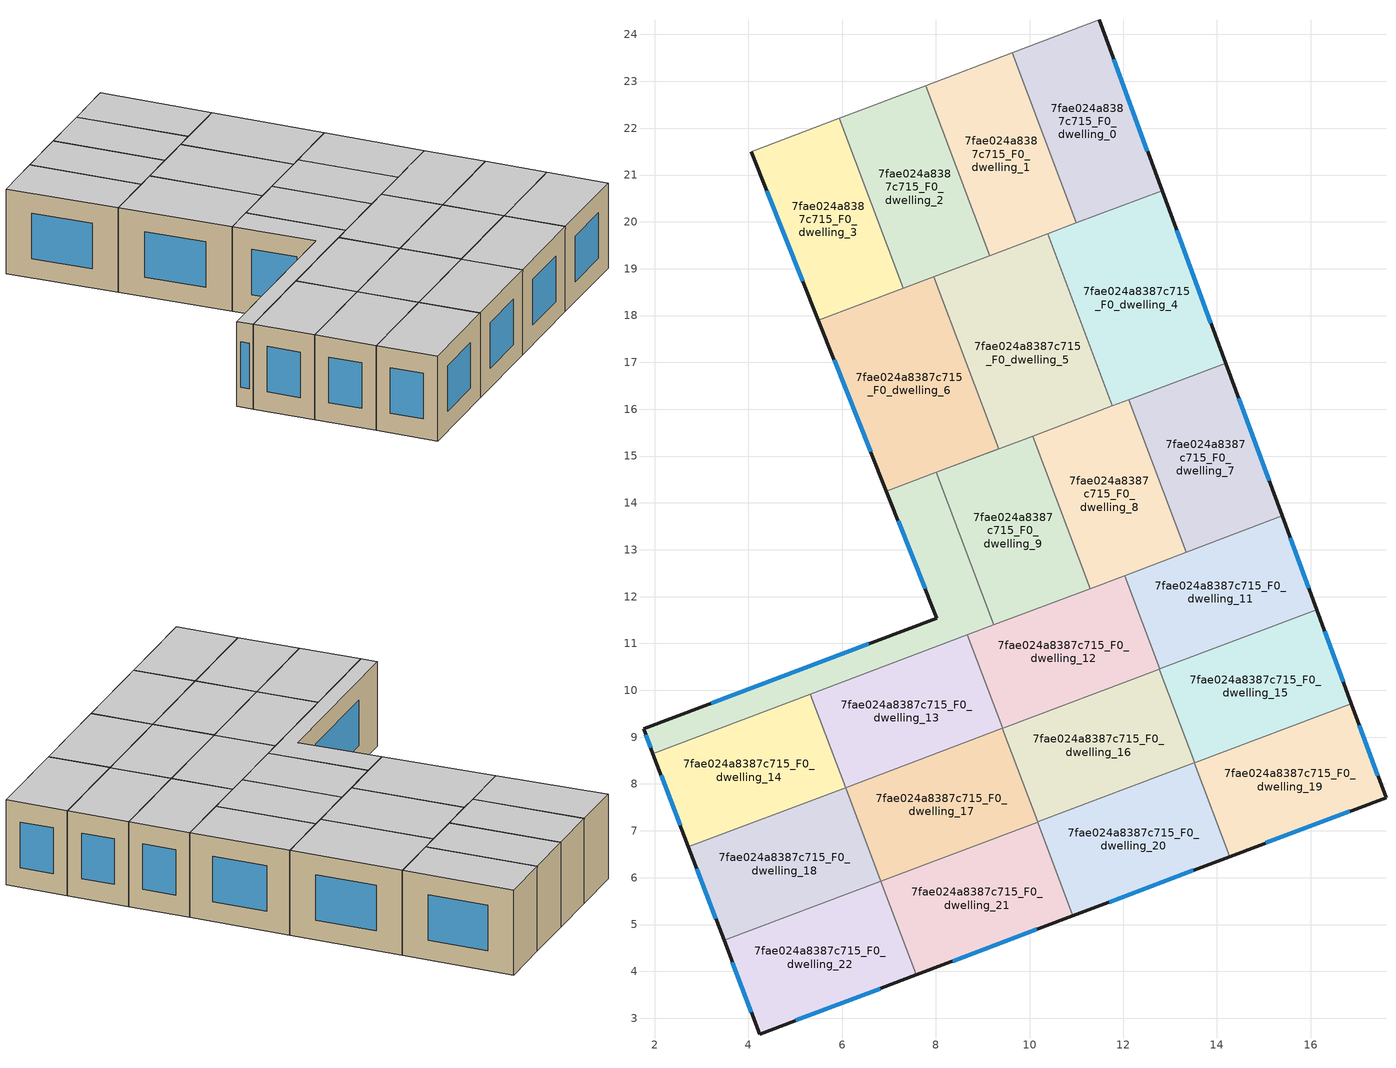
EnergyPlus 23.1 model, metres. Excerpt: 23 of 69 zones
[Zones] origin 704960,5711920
7fae024a8387c715_F0_dwelling_0
 floor ground (EU_floor_Construction): 11.48,24.31 12.83,20.67 11,19.98 9.63,23.61 z0
 wall outside (EU_wall_Construction): 12.83,20.67 11.48,24.31 z0:3
 wall to 7fae024a8387c715_F0_dwelling_1 (EU_wall_Construction): 9.63,23.61 11,19.98 z0:3
 wall adiabatic (EU_wall_Construction): 11.48,24.31 9.63,23.61 z0:3
 wall to 7fae024a8387c715_F0_dwelling_4 (EU_wall_Construction): 11,19.98 12.83,20.67 z0:3
 window (EU_Window_Construction): 12.52,21.51 11.8,23.47 z0.69:2.31
 ceiling to 7fae024a8387c715_F1_dwelling_0 (EU_floor_Construction): 12.83,20.67 11.48,24.31 9.63,23.61 11,19.98 z3
7fae024a8387c715_F0_dwelling_1
 floor ground (EU_floor_Construction): 9.63,23.61 11,19.98 9.15,19.28 7.78,22.91 z0
 wall to 7fae024a8387c715_F0_dwelling_2 (EU_wall_Construction): 7.78,22.91 9.15,19.28 z0:3
 wall adiabatic (EU_wall_Construction): 9.63,23.61 7.78,22.91 z0:3
 wall to 7fae024a8387c715_F0_dwelling_5 (EU_wall_Construction): 9.15,19.28 10.38,19.75 z0:3
 wall to 7fae024a8387c715_F0_dwelling_4 (EU_wall_Construction): 10.38,19.75 11,19.98 z0:3
 ceiling to 7fae024a8387c715_F1_dwelling_1 (EU_floor_Construction): 11,19.98 9.63,23.61 7.78,22.91 9.15,19.28 z3
7fae024a8387c715_F0_dwelling_10
 floor ground (EU_floor_Construction): 8.01,14.65 9.24,11.4 1.96,8.65 1.76,9.17 8.02,11.54 6.94,14.25 z0
 wall outside (EU_wall_Construction): 6.94,14.25 8.02,11.54 1.76,9.17 1.96,8.65 z0:3
 wall to 7fae024a8387c715_F0_dwelling_9 (EU_wall_Construction): 9.24,11.4 8.01,14.65 z0:3
 wall to 7fae024a8387c715_F0_dwelling_6 (EU_wall_Construction): 8.01,14.65 6.94,14.25 z0:3
 wall to 7fae024a8387c715_F0_dwelling_14 (EU_wall_Construction): 1.96,8.65 5.32,9.92 z0:3
 wall to 7fae024a8387c715_F0_dwelling_13 (EU_wall_Construction): 5.32,9.92 8.67,11.18 z0:3
 wall to 7fae024a8387c715_F0_dwelling_12 (EU_wall_Construction): 8.67,11.18 9.24,11.4 z0:3
 window (EU_Window_Construction): 7.19,13.62 7.77,12.17 / 1.81,9.05 1.91,8.77 / 6.57,10.99 3.21,9.72 z0.69:2.31
 ceiling to 7fae024a8387c715_F1_dwelling_10 (EU_floor_Construction): 9.24,11.4 8.01,14.65 6.94,14.25 8.02,11.54 1.76,9.17 1.96,8.65 z3
7fae024a8387c715_F0_dwelling_11
 floor ground (EU_floor_Construction): 15.39,13.72 16.13,11.72 12.78,10.46 12.03,12.45 z0
 wall outside (EU_wall_Construction): 16.13,11.72 15.39,13.72 z0:3
 wall to 7fae024a8387c715_F0_dwelling_12 (EU_wall_Construction): 12.03,12.45 12.78,10.46 z0:3
 wall to 7fae024a8387c715_F0_dwelling_15 (EU_wall_Construction): 12.78,10.46 16.13,11.72 z0:3
 wall to 7fae024a8387c715_F0_dwelling_7 (EU_wall_Construction): 15.39,13.72 13.35,12.95 z0:3
 wall to 7fae024a8387c715_F0_dwelling_8 (EU_wall_Construction): 13.35,12.95 12.03,12.45 z0:3
 window (EU_Window_Construction): 15.96,12.18 15.56,13.26 z0.69:2.31
 ceiling to 7fae024a8387c715_F1_dwelling_11 (EU_floor_Construction): 16.13,11.72 15.39,13.72 12.03,12.45 12.78,10.46 z3
7fae024a8387c715_F0_dwelling_12
 floor ground (EU_floor_Construction): 12.03,12.45 12.78,10.46 9.43,9.19 8.67,11.18 z0
 wall to 7fae024a8387c715_F0_dwelling_13 (EU_wall_Construction): 8.67,11.18 9.43,9.19 z0:3
 wall to 7fae024a8387c715_F0_dwelling_16 (EU_wall_Construction): 9.43,9.19 12.77,10.45 z0:3
 wall to 7fae024a8387c715_F0_dwelling_9 (EU_wall_Construction): 11.29,12.17 9.24,11.4 z0:3
 wall to 7fae024a8387c715_F0_dwelling_15 (EU_wall_Construction): 12.77,10.45 12.78,10.46 z0:3
 wall to 7fae024a8387c715_F0_dwelling_8 (EU_wall_Construction): 12.03,12.45 11.29,12.17 z0:3
 ceiling to 7fae024a8387c715_F1_dwelling_12 (EU_floor_Construction): 12.78,10.46 12.03,12.45 8.67,11.18 9.43,9.19 z3
7fae024a8387c715_F0_dwelling_13
 floor ground (EU_floor_Construction): 8.67,11.18 9.43,9.19 6.07,7.92 5.32,9.92 z0
 wall to 7fae024a8387c715_F0_dwelling_14 (EU_wall_Construction): 5.32,9.92 6.07,7.92 z0:3
 wall to 7fae024a8387c715_F0_dwelling_17 (EU_wall_Construction): 6.07,7.92 9.42,9.19 z0:3
 ceiling to 7fae024a8387c715_F1_dwelling_13 (EU_floor_Construction): 9.43,9.19 8.67,11.18 5.32,9.92 6.07,7.92 z3
7fae024a8387c715_F0_dwelling_14
 floor ground (EU_floor_Construction): 5.32,9.92 6.07,7.92 2.72,6.66 1.96,8.65 z0
 wall outside (EU_wall_Construction): 1.96,8.65 2.72,6.66 z0:3
 wall to 7fae024a8387c715_F0_dwelling_18 (EU_wall_Construction): 2.72,6.66 6.07,7.92 z0:3
 window (EU_Window_Construction): 2.14,8.19 2.54,7.12 z0.69:2.31
 ceiling to 7fae024a8387c715_F1_dwelling_14 (EU_floor_Construction): 6.07,7.92 5.32,9.92 1.96,8.65 2.72,6.66 z3
7fae024a8387c715_F0_dwelling_15
 floor ground (EU_floor_Construction): 16.13,11.72 16.87,9.72 13.53,8.45 12.77,10.45 z0
 wall outside (EU_wall_Construction): 16.87,9.72 16.13,11.72 z0:3
 wall to 7fae024a8387c715_F0_dwelling_16 (EU_wall_Construction): 12.77,10.45 13.53,8.45 z0:3
 wall to 7fae024a8387c715_F0_dwelling_19 (EU_wall_Construction): 13.53,8.45 16.87,9.72 z0:3
 window (EU_Window_Construction): 16.7,10.18 16.3,11.26 z0.69:2.31
 ceiling to 7fae024a8387c715_F1_dwelling_15 (EU_floor_Construction): 16.87,9.72 16.13,11.72 12.77,10.45 13.53,8.45 z3
7fae024a8387c715_F0_dwelling_16
 floor ground (EU_floor_Construction): 12.77,10.45 13.53,8.45 10.18,7.19 9.42,9.19 z0
 wall to 7fae024a8387c715_F0_dwelling_17 (EU_wall_Construction): 9.42,9.19 10.18,7.19 z0:3
 wall to 7fae024a8387c715_F0_dwelling_20 (EU_wall_Construction): 10.18,7.19 13.52,8.45 z0:3
 wall to 7fae024a8387c715_F0_dwelling_19 (EU_wall_Construction): 13.52,8.45 13.53,8.45 z0:3
 ceiling to 7fae024a8387c715_F1_dwelling_16 (EU_floor_Construction): 13.53,8.45 12.77,10.45 9.42,9.19 10.18,7.19 z3
7fae024a8387c715_F0_dwelling_17
 floor ground (EU_floor_Construction): 9.42,9.19 10.18,7.19 6.83,5.92 6.07,7.92 z0
 wall to 7fae024a8387c715_F0_dwelling_18 (EU_wall_Construction): 6.07,7.92 6.83,5.92 z0:3
 wall to 7fae024a8387c715_F0_dwelling_21 (EU_wall_Construction): 6.83,5.92 10.17,7.19 z0:3
 ceiling to 7fae024a8387c715_F1_dwelling_17 (EU_floor_Construction): 10.18,7.19 9.42,9.19 6.07,7.92 6.83,5.92 z3
7fae024a8387c715_F0_dwelling_18
 floor ground (EU_floor_Construction): 6.07,7.92 6.83,5.92 3.48,4.66 2.72,6.66 z0
 wall outside (EU_wall_Construction): 2.72,6.66 3.48,4.66 z0:3
 wall to 7fae024a8387c715_F0_dwelling_22 (EU_wall_Construction): 3.48,4.66 6.83,5.92 z0:3
 window (EU_Window_Construction): 2.89,6.19 3.3,5.12 z0.69:2.31
 ceiling to 7fae024a8387c715_F1_dwelling_18 (EU_floor_Construction): 6.83,5.92 6.07,7.92 2.72,6.66 3.48,4.66 z3
7fae024a8387c715_F0_dwelling_19
 floor ground (EU_floor_Construction): 16.87,9.72 17.61,7.71 14.27,6.45 13.52,8.45 z0
 wall outside (EU_wall_Construction): 14.27,6.45 17.61,7.71 16.87,9.72 z0:3
 wall to 7fae024a8387c715_F0_dwelling_20 (EU_wall_Construction): 13.52,8.45 14.27,6.45 z0:3
 window (EU_Window_Construction): 17.44,8.17 17.04,9.25 / 15.04,6.74 16.84,7.42 z0.69:2.31
 ceiling to 7fae024a8387c715_F1_dwelling_19 (EU_floor_Construction): 17.61,7.71 16.87,9.72 13.52,8.45 14.27,6.45 z3
7fae024a8387c715_F0_dwelling_2
 floor ground (EU_floor_Construction): 7.78,22.91 9.15,19.28 7.31,18.58 5.94,22.21 z0
 wall to 7fae024a8387c715_F0_dwelling_3 (EU_wall_Construction): 5.94,22.21 7.31,18.58 z0:3
 wall adiabatic (EU_wall_Construction): 7.78,22.91 5.94,22.21 z0:3
 wall to 7fae024a8387c715_F0_dwelling_6 (EU_wall_Construction): 7.31,18.58 7.95,18.83 z0:3
 wall to 7fae024a8387c715_F0_dwelling_5 (EU_wall_Construction): 7.95,18.83 9.15,19.28 z0:3
 ceiling to 7fae024a8387c715_F1_dwelling_2 (EU_floor_Construction): 9.15,19.28 7.78,22.91 5.94,22.21 7.31,18.58 z3
7fae024a8387c715_F0_dwelling_20
 floor ground (EU_floor_Construction): 13.52,8.45 14.27,6.45 10.93,5.19 10.17,7.19 z0
 wall outside (EU_wall_Construction): 10.93,5.19 14.27,6.45 z0:3
 wall to 7fae024a8387c715_F0_dwelling_21 (EU_wall_Construction): 10.17,7.19 10.93,5.19 z0:3
 window (EU_Window_Construction): 11.7,5.48 13.5,6.16 z0.69:2.31
 ceiling to 7fae024a8387c715_F1_dwelling_20 (EU_floor_Construction): 14.27,6.45 13.52,8.45 10.17,7.19 10.93,5.19 z3
7fae024a8387c715_F0_dwelling_21
 floor ground (EU_floor_Construction): 10.17,7.19 10.93,5.19 7.58,3.92 6.83,5.92 z0
 wall outside (EU_wall_Construction): 7.58,3.92 10.93,5.19 z0:3
 wall to 7fae024a8387c715_F0_dwelling_22 (EU_wall_Construction): 6.83,5.92 7.58,3.92 z0:3
 window (EU_Window_Construction): 8.36,4.22 10.15,4.89 z0.69:2.31
 ceiling to 7fae024a8387c715_F1_dwelling_21 (EU_floor_Construction): 10.93,5.19 10.17,7.19 6.83,5.92 7.58,3.92 z3
7fae024a8387c715_F0_dwelling_22
 floor ground (EU_floor_Construction): 6.83,5.92 7.58,3.92 4.24,2.66 3.48,4.66 z0
 wall outside (EU_wall_Construction): 3.48,4.66 4.24,2.66 7.58,3.92 z0:3
 window (EU_Window_Construction): 5.01,2.95 6.81,3.63 / 3.65,4.2 4.06,3.12 z0.69:2.31
 ceiling to 7fae024a8387c715_F1_dwelling_22 (EU_floor_Construction): 7.58,3.92 6.83,5.92 3.48,4.66 4.24,2.66 z3
7fae024a8387c715_F0_dwelling_3
 floor ground (EU_floor_Construction): 5.94,22.21 7.31,18.58 5.49,17.9 4.06,21.5 z0
 wall outside (EU_wall_Construction): 4.06,21.5 5.49,17.9 z0:3
 wall adiabatic (EU_wall_Construction): 5.94,22.21 4.06,21.5 z0:3
 wall to 7fae024a8387c715_F0_dwelling_6 (EU_wall_Construction): 5.49,17.9 7.31,18.58 z0:3
 window (EU_Window_Construction): 4.39,20.66 5.16,18.73 z0.69:2.31
 ceiling to 7fae024a8387c715_F1_dwelling_3 (EU_floor_Construction): 7.31,18.58 5.94,22.21 4.06,21.5 5.49,17.9 z3
7fae024a8387c715_F0_dwelling_4
 floor ground (EU_floor_Construction): 12.83,20.67 14.19,16.99 11.77,16.07 10.38,19.75 z0
 wall outside (EU_wall_Construction): 14.19,16.99 12.83,20.67 z0:3
 wall to 7fae024a8387c715_F0_dwelling_5 (EU_wall_Construction): 10.38,19.75 11.77,16.07 z0:3
 wall to 7fae024a8387c715_F0_dwelling_7 (EU_wall_Construction): 12.12,16.2 14.19,16.99 z0:3
 wall to 7fae024a8387c715_F0_dwelling_8 (EU_wall_Construction): 11.77,16.07 12.12,16.2 z0:3
 window (EU_Window_Construction): 13.87,17.84 13.14,19.82 z0.69:2.31
 ceiling to 7fae024a8387c715_F1_dwelling_4 (EU_floor_Construction): 14.19,16.99 12.83,20.67 10.38,19.75 11.77,16.07 z3
7fae024a8387c715_F0_dwelling_5
 floor ground (EU_floor_Construction): 10.38,19.75 11.77,16.07 8.01,14.65 9.34,15.16 7.95,18.83 z0
 wall to 7fae024a8387c715_F0_dwelling_6 (EU_wall_Construction): 7.95,18.83 9.34,15.16 8.01,14.65 z0:3
 wall to 7fae024a8387c715_F0_dwelling_9 (EU_wall_Construction): 8.01,14.65 10.06,15.43 z0:3
 wall to 7fae024a8387c715_F0_dwelling_8 (EU_wall_Construction): 10.06,15.43 11.77,16.07 z0:3
 ceiling to 7fae024a8387c715_F1_dwelling_5 (EU_floor_Construction): 11.77,16.07 10.38,19.75 7.95,18.83 9.34,15.16 8.01,14.65 z3
7fae024a8387c715_F0_dwelling_6
 floor ground (EU_floor_Construction): 7.95,18.83 9.34,15.16 6.94,14.25 5.49,17.9 z0
 wall outside (EU_wall_Construction): 5.49,17.9 6.94,14.25 z0:3
 window (EU_Window_Construction): 5.83,17.05 6.61,15.09 z0.69:2.31
 ceiling to 7fae024a8387c715_F1_dwelling_6 (EU_floor_Construction): 9.34,15.16 7.95,18.83 5.49,17.9 6.94,14.25 z3
7fae024a8387c715_F0_dwelling_7
 floor ground (EU_floor_Construction): 14.19,16.99 15.39,13.72 13.35,12.95 12.12,16.21 z0
 wall outside (EU_wall_Construction): 15.39,13.72 14.19,16.99 z0:3
 wall to 7fae024a8387c715_F0_dwelling_8 (EU_wall_Construction): 12.12,16.21 13.35,12.95 z0:3
 window (EU_Window_Construction): 15.11,14.48 14.47,16.23 z0.69:2.31
 ceiling to 7fae024a8387c715_F1_dwelling_7 (EU_floor_Construction): 15.39,13.72 14.19,16.99 12.12,16.21 13.35,12.95 z3
7fae024a8387c715_F0_dwelling_8
 floor ground (EU_floor_Construction): 12.12,16.21 13.35,12.95 11.29,12.17 10.06,15.43 z0
 wall to 7fae024a8387c715_F0_dwelling_9 (EU_wall_Construction): 10.06,15.43 11.29,12.17 z0:3
 ceiling to 7fae024a8387c715_F1_dwelling_8 (EU_floor_Construction): 13.35,12.95 12.12,16.21 10.06,15.43 11.29,12.17 z3
7fae024a8387c715_F0_dwelling_9
 floor ground (EU_floor_Construction): 10.06,15.43 11.29,12.17 9.24,11.4 8.01,14.65 z0
 ceiling to 7fae024a8387c715_F1_dwelling_9 (EU_floor_Construction): 11.29,12.17 10.06,15.43 8.01,14.65 9.24,11.4 z3
[Building]
EU S2 Campaign: North Axis=0; Terrain=City; Solar Distribution=FullExterior
[Site:Location]
London: Latitude=51.5; Longitude=-0.5; Time Zone=0; Elevation=25
[SizingPeriod:WeatherFileDays]
AnnualSizingPeriod: Begin Month=1; Begin Day of Month=1; End Month=12; End Day of Month=31; Day of Week for Start Day=Monday; Use Weather File Daylight Saving Period=No; Use Weather File Rain and Snow Indicators=No
[MATERIAL]
EU_InternalMass_Material: Roughness=MediumRough; Thickness=0.1; Conductivity=1; Density=1800; Specific Heat=900; Thermal Absorptance=0.9; Solar Absorptance=0.7; Visible Absorptance=0.7
[MATERIAL:NOMASS] Roughness=MediumRough; Thermal Absorptance=0.9; Solar Absorptance=0.7; Visible Absorptance=0.7
Name | Thermal Resistance
EU_wall_NoMass | 0.635353
EU_floor_NoMass | 1.96382
[WINDOWMATERIAL:SIMPLEGLAZINGSYSTEM]
EU_Window_SimpleGlazing: UFactor=2.96269; Solar Heat Gain Coefficient=0.76; Visible Transmittance=0.76
[CONSTRUCTION]
EU_wall_Construction: EU_wall_NoMass
EU_floor_Construction: EU_floor_NoMass
EU_InternalMass_Construction: EU_InternalMass_Material
EU_Window_Construction: EU_Window_SimpleGlazing
[ZONE] Type=1; Multiplier=1; Ceiling Height=autocalculate; Floor Area=autocalculate; Part of Total Floor Area=Yes
Name | Volume
7fae024a8387c715_F0_dwelling_0 | 22.9453
7fae024a8387c715_F0_dwelling_1 | 22.9548
7fae024a8387c715_F0_dwelling_10 | 22.9504
7fae024a8387c715_F0_dwelling_11; 7fae024a8387c715_F0_dwelling_12; 7fae024a8387c715_F0_dwelling_2; 7fae024a8387c715_F0_dwelling_9 | 22.9424
7fae024a8387c715_F0_dwelling_13; 7fae024a8387c715_F0_dwelling_14; 7fae024a8387c715_F0_dwelling_15; 7fae024a8387c715_F0_dwelling_16 | 22.946
7fae024a8387c715_F0_dwelling_17 | 22.9438
7fae024a8387c715_F0_dwelling_18 | 22.949
7fae024a8387c715_F0_dwelling_19 | 22.9519
7fae024a8387c715_F0_dwelling_20; 7fae024a8387c715_F0_dwelling_22; 7fae024a8387c715_F0_dwelling_3 | 22.9431
7fae024a8387c715_F0_dwelling_21 | 22.9409
7fae024a8387c715_F0_dwelling_4 | 30.6042
7fae024a8387c715_F0_dwelling_5 | 30.5947
7fae024a8387c715_F0_dwelling_6 | 30.5903
7fae024a8387c715_F0_dwelling_7 | 22.9387
7fae024a8387c715_F0_dwelling_8 | 22.9475
[INTERNALMASS] Construction=EU_InternalMass_Construction
Name | Zone or ZoneList | Surface Area
7fae024a8387c715_F0_dwelling_0_EU_InternalMass | 7fae024a8387c715_F0_dwelling_0 | 7.64858
7fae024a8387c715_F0_dwelling_1_EU_InternalMass | 7fae024a8387c715_F0_dwelling_1 | 7.65153
7fae024a8387c715_F0_dwelling_2_EU_InternalMass | 7fae024a8387c715_F0_dwelling_2 | 7.64746
7fae024a8387c715_F0_dwelling_3_EU_InternalMass | 7fae024a8387c715_F0_dwelling_3 | 7.64789
7fae024a8387c715_F0_dwelling_4_EU_InternalMass | 7fae024a8387c715_F0_dwelling_4 | 10.2016
7fae024a8387c715_F0_dwelling_5_EU_InternalMass | 7fae024a8387c715_F0_dwelling_5 | 10.1987
7fae024a8387c715_F0_dwelling_6_EU_InternalMass | 7fae024a8387c715_F0_dwelling_6 | 10.1964
7fae024a8387c715_F0_dwelling_7_EU_InternalMass | 7fae024a8387c715_F0_dwelling_7 | 7.64657
7fae024a8387c715_F0_dwelling_8_EU_InternalMass | 7fae024a8387c715_F0_dwelling_8 | 7.64927
7fae024a8387c715_F0_dwelling_9_EU_InternalMass | 7fae024a8387c715_F0_dwelling_9 | 7.6468
7fae024a8387c715_F0_dwelling_10_EU_InternalMass | 7fae024a8387c715_F0_dwelling_10 | 7.65042
7fae024a8387c715_F0_dwelling_11_EU_InternalMass | 7fae024a8387c715_F0_dwelling_11 | 7.64753
7fae024a8387c715_F0_dwelling_12_EU_InternalMass | 7fae024a8387c715_F0_dwelling_12 | 7.64761
7fae024a8387c715_F0_dwelling_13_EU_InternalMass | 7fae024a8387c715_F0_dwelling_13 | 7.64854
7fae024a8387c715_F0_dwelling_14_EU_InternalMass | 7fae024a8387c715_F0_dwelling_14 | 7.64842
7fae024a8387c715_F0_dwelling_15_EU_InternalMass | 7fae024a8387c715_F0_dwelling_15 | 7.64864
7fae024a8387c715_F0_dwelling_16_EU_InternalMass | 7fae024a8387c715_F0_dwelling_16 | 7.64874
7fae024a8387c715_F0_dwelling_17_EU_InternalMass | 7fae024a8387c715_F0_dwelling_17 | 7.64786
7fae024a8387c715_F0_dwelling_18_EU_InternalMass | 7fae024a8387c715_F0_dwelling_18 | 7.64955
7fae024a8387c715_F0_dwelling_19_EU_InternalMass | 7fae024a8387c715_F0_dwelling_19 | 7.65086
7fae024a8387c715_F0_dwelling_20_EU_InternalMass | 7fae024a8387c715_F0_dwelling_20 | 7.64817
7fae024a8387c715_F0_dwelling_21_EU_InternalMass | 7fae024a8387c715_F0_dwelling_21 | 7.64688
7fae024a8387c715_F0_dwelling_22_EU_InternalMass | 7fae024a8387c715_F0_dwelling_22 | 7.64769
[OTHEREQUIPMENT] Fuel Type=Electricity; Design Level Calculation Method=Watts/Area; Power per Zone Floor Area=1; Fraction Latent=0; Fraction Radiant=0; Fraction Lost=0; Carbon Dioxide Generation Rate=0; EndUse Subcategory=EU_Step8_InternalGains
Name | Zone or ZoneList or Space or SpaceList | Schedule
EU_Step8_InternalGain_7fae024a8387c715_F0_dwelling_0_f000 | 7fae024a8387c715_F0_dwelling_0 | EU_Step8_GainSchedule_7fae024a8387c715_F0_dwelling_0_f000
EU_Step8_InternalGain_7fae024a8387c715_F0_dwelling_1_f000 | 7fae024a8387c715_F0_dwelling_1 | EU_Step8_GainSchedule_7fae024a8387c715_F0_dwelling_1_f000
EU_Step8_InternalGain_7fae024a8387c715_F0_dwelling_2_f000 | 7fae024a8387c715_F0_dwelling_2 | EU_Step8_GainSchedule_7fae024a8387c715_F0_dwelling_2_f000
EU_Step8_InternalGain_7fae024a8387c715_F0_dwelling_3_f000 | 7fae024a8387c715_F0_dwelling_3 | EU_Step8_GainSchedule_7fae024a8387c715_F0_dwelling_3_f000
EU_Step8_InternalGain_7fae024a8387c715_F0_dwelling_4_f000 | 7fae024a8387c715_F0_dwelling_4 | EU_Step8_GainSchedule_7fae024a8387c715_F0_dwelling_4_f000
EU_Step8_InternalGain_7fae024a8387c715_F0_dwelling_5_f000 | 7fae024a8387c715_F0_dwelling_5 | EU_Step8_GainSchedule_7fae024a8387c715_F0_dwelling_5_f000
EU_Step8_InternalGain_7fae024a8387c715_F0_dwelling_6_f000 | 7fae024a8387c715_F0_dwelling_6 | EU_Step8_GainSchedule_7fae024a8387c715_F0_dwelling_6_f000
EU_Step8_InternalGain_7fae024a8387c715_F0_dwelling_7_f000 | 7fae024a8387c715_F0_dwelling_7 | EU_Step8_GainSchedule_7fae024a8387c715_F0_dwelling_7_f000
EU_Step8_InternalGain_7fae024a8387c715_F0_dwelling_8_f000 | 7fae024a8387c715_F0_dwelling_8 | EU_Step8_GainSchedule_7fae024a8387c715_F0_dwelling_8_f000
EU_Step8_InternalGain_7fae024a8387c715_F0_dwelling_9_f000 | 7fae024a8387c715_F0_dwelling_9 | EU_Step8_GainSchedule_7fae024a8387c715_F0_dwelling_9_f000
EU_Step8_InternalGain_7fae024a8387c715_F0_dwelling_10_f000 | 7fae024a8387c715_F0_dwelling_10 | EU_Step8_GainSchedule_7fae024a8387c715_F0_dwelling_10_f000
EU_Step8_InternalGain_7fae024a8387c715_F0_dwelling_11_f000 | 7fae024a8387c715_F0_dwelling_11 | EU_Step8_GainSchedule_7fae024a8387c715_F0_dwelling_11_f000
EU_Step8_InternalGain_7fae024a8387c715_F0_dwelling_12_f000 | 7fae024a8387c715_F0_dwelling_12 | EU_Step8_GainSchedule_7fae024a8387c715_F0_dwelling_12_f000
EU_Step8_InternalGain_7fae024a8387c715_F0_dwelling_13_f000 | 7fae024a8387c715_F0_dwelling_13 | EU_Step8_GainSchedule_7fae024a8387c715_F0_dwelling_13_f000
EU_Step8_InternalGain_7fae024a8387c715_F0_dwelling_14_f000 | 7fae024a8387c715_F0_dwelling_14 | EU_Step8_GainSchedule_7fae024a8387c715_F0_dwelling_14_f000
EU_Step8_InternalGain_7fae024a8387c715_F0_dwelling_15_f000 | 7fae024a8387c715_F0_dwelling_15 | EU_Step8_GainSchedule_7fae024a8387c715_F0_dwelling_15_f000
EU_Step8_InternalGain_7fae024a8387c715_F0_dwelling_16_f000 | 7fae024a8387c715_F0_dwelling_16 | EU_Step8_GainSchedule_7fae024a8387c715_F0_dwelling_16_f000
EU_Step8_InternalGain_7fae024a8387c715_F0_dwelling_17_f000 | 7fae024a8387c715_F0_dwelling_17 | EU_Step8_GainSchedule_7fae024a8387c715_F0_dwelling_17_f000
EU_Step8_InternalGain_7fae024a8387c715_F0_dwelling_18_f000 | 7fae024a8387c715_F0_dwelling_18 | EU_Step8_GainSchedule_7fae024a8387c715_F0_dwelling_18_f000
EU_Step8_InternalGain_7fae024a8387c715_F0_dwelling_19_f000 | 7fae024a8387c715_F0_dwelling_19 | EU_Step8_GainSchedule_7fae024a8387c715_F0_dwelling_19_f000
EU_Step8_InternalGain_7fae024a8387c715_F0_dwelling_20_f000 | 7fae024a8387c715_F0_dwelling_20 | EU_Step8_GainSchedule_7fae024a8387c715_F0_dwelling_20_f000
EU_Step8_InternalGain_7fae024a8387c715_F0_dwelling_21_f000 | 7fae024a8387c715_F0_dwelling_21 | EU_Step8_GainSchedule_7fae024a8387c715_F0_dwelling_21_f000
EU_Step8_InternalGain_7fae024a8387c715_F0_dwelling_22_f000 | 7fae024a8387c715_F0_dwelling_22 | EU_Step8_GainSchedule_7fae024a8387c715_F0_dwelling_22_f000
[ZONEVENTILATION:DESIGNFLOWRATE] Schedule=EU_AlwaysOn; Design Flow Rate Calculation Method=AirChanges/Hour; Air Changes per Hour=0.555504; Ventilation Type=Natural; Fan Pressure Rise=0; Fan Total Efficiency=1; Constant Term Coefficient=1; Temperature Term Coefficient=0; Velocity Term Coefficient=0; Velocity Squared Term Coefficient=0; Minimum Indoor Temperature=-100; Maximum Indoor Temperature=100; Delta Temperature=-100; Minimum Outdoor Temperature=-100; Maximum Outdoor Temperature=100; Maximum Wind Speed=40
Name | Zone or ZoneList or Space or SpaceList
EU_ConstantAir_7fae024a8387c715_F0_dwelling_0 | 7fae024a8387c715_F0_dwelling_0
EU_ConstantAir_7fae024a8387c715_F0_dwelling_1 | 7fae024a8387c715_F0_dwelling_1
EU_ConstantAir_7fae024a8387c715_F0_dwelling_2 | 7fae024a8387c715_F0_dwelling_2
EU_ConstantAir_7fae024a8387c715_F0_dwelling_3 | 7fae024a8387c715_F0_dwelling_3
EU_ConstantAir_7fae024a8387c715_F0_dwelling_4 | 7fae024a8387c715_F0_dwelling_4
EU_ConstantAir_7fae024a8387c715_F0_dwelling_5 | 7fae024a8387c715_F0_dwelling_5
EU_ConstantAir_7fae024a8387c715_F0_dwelling_6 | 7fae024a8387c715_F0_dwelling_6
EU_ConstantAir_7fae024a8387c715_F0_dwelling_7 | 7fae024a8387c715_F0_dwelling_7
EU_ConstantAir_7fae024a8387c715_F0_dwelling_8 | 7fae024a8387c715_F0_dwelling_8
EU_ConstantAir_7fae024a8387c715_F0_dwelling_9 | 7fae024a8387c715_F0_dwelling_9
EU_ConstantAir_7fae024a8387c715_F0_dwelling_10 | 7fae024a8387c715_F0_dwelling_10
EU_ConstantAir_7fae024a8387c715_F0_dwelling_11 | 7fae024a8387c715_F0_dwelling_11
EU_ConstantAir_7fae024a8387c715_F0_dwelling_12 | 7fae024a8387c715_F0_dwelling_12
EU_ConstantAir_7fae024a8387c715_F0_dwelling_13 | 7fae024a8387c715_F0_dwelling_13
EU_ConstantAir_7fae024a8387c715_F0_dwelling_14 | 7fae024a8387c715_F0_dwelling_14
EU_ConstantAir_7fae024a8387c715_F0_dwelling_15 | 7fae024a8387c715_F0_dwelling_15
EU_ConstantAir_7fae024a8387c715_F0_dwelling_16 | 7fae024a8387c715_F0_dwelling_16
EU_ConstantAir_7fae024a8387c715_F0_dwelling_17 | 7fae024a8387c715_F0_dwelling_17
EU_ConstantAir_7fae024a8387c715_F0_dwelling_18 | 7fae024a8387c715_F0_dwelling_18
EU_ConstantAir_7fae024a8387c715_F0_dwelling_19 | 7fae024a8387c715_F0_dwelling_19
EU_ConstantAir_7fae024a8387c715_F0_dwelling_20 | 7fae024a8387c715_F0_dwelling_20
EU_ConstantAir_7fae024a8387c715_F0_dwelling_21 | 7fae024a8387c715_F0_dwelling_21
EU_ConstantAir_7fae024a8387c715_F0_dwelling_22 | 7fae024a8387c715_F0_dwelling_22
[HVACTEMPLATE:THERMOSTAT] Constant Heating Setpoint=20; Constant Cooling Setpoint=50
EU_HeatOnly_7fae024a8387c715_F0_dwelling_0; EU_HeatOnly_7fae024a8387c715_F0_dwelling_1; EU_HeatOnly_7fae024a8387c715_F0_dwelling_2; EU_HeatOnly_7fae024a8387c715_F0_dwelling_3; EU_HeatOnly_7fae024a8387c715_F0_dwelling_4; EU_HeatOnly_7fae024a8387c715_F0_dwelling_5; EU_HeatOnly_7fae024a8387c715_F0_dwelling_6; EU_HeatOnly_7fae024a8387c715_F0_dwelling_7; EU_HeatOnly_7fae024a8387c715_F0_dwelling_8; EU_HeatOnly_7fae024a8387c715_F0_dwelling_9; EU_HeatOnly_7fae024a8387c715_F0_dwelling_10; EU_HeatOnly_7fae024a8387c715_F0_dwelling_11; EU_HeatOnly_7fae024a8387c715_F0_dwelling_12; EU_HeatOnly_7fae024a8387c715_F0_dwelling_13; EU_HeatOnly_7fae024a8387c715_F0_dwelling_14; EU_HeatOnly_7fae024a8387c715_F0_dwelling_15; EU_HeatOnly_7fae024a8387c715_F0_dwelling_16; EU_HeatOnly_7fae024a8387c715_F0_dwelling_17; EU_HeatOnly_7fae024a8387c715_F0_dwelling_18; EU_HeatOnly_7fae024a8387c715_F0_dwelling_19; EU_HeatOnly_7fae024a8387c715_F0_dwelling_20; EU_HeatOnly_7fae024a8387c715_F0_dwelling_21; EU_HeatOnly_7fae024a8387c715_F0_dwelling_22; EU_HeatOnly_7fae024a8387c715_F1_dwelling_0; EU_HeatOnly_7fae024a8387c715_F1_dwelling_1; EU_HeatOnly_7fae024a8387c715_F1_dwelling_2; EU_HeatOnly_7fae024a8387c715_F1_dwelling_3; EU_HeatOnly_7fae024a8387c715_F1_dwelling_4; EU_HeatOnly_7fae024a8387c715_F1_dwelling_5; EU_HeatOnly_7fae024a8387c715_F1_dwelling_6; EU_HeatOnly_7fae024a8387c715_F1_dwelling_7; EU_HeatOnly_7fae024a8387c715_F1_dwelling_8; EU_HeatOnly_7fae024a8387c715_F1_dwelling_9; EU_HeatOnly_7fae024a8387c715_F1_dwelling_10; EU_HeatOnly_7fae024a8387c715_F1_dwelling_11; EU_HeatOnly_7fae024a8387c715_F1_dwelling_12; EU_HeatOnly_7fae024a8387c715_F1_dwelling_13; EU_HeatOnly_7fae024a8387c715_F1_dwelling_14; EU_HeatOnly_7fae024a8387c715_F1_dwelling_15; EU_HeatOnly_7fae024a8387c715_F1_dwelling_16; EU_HeatOnly_7fae024a8387c715_F1_dwelling_17; EU_HeatOnly_7fae024a8387c715_F1_dwelling_18; EU_HeatOnly_7fae024a8387c715_F1_dwelling_19; EU_HeatOnly_7fae024a8387c715_F1_dwelling_20; EU_HeatOnly_7fae024a8387c715_F1_dwelling_21; EU_HeatOnly_7fae024a8387c715_F1_dwelling_22; EU_HeatOnly_7fae024a8387c715_F2_dwelling_0; EU_HeatOnly_7fae024a8387c715_F2_dwelling_1; EU_HeatOnly_7fae024a8387c715_F2_dwelling_2; EU_HeatOnly_7fae024a8387c715_F2_dwelling_3; EU_HeatOnly_7fae024a8387c715_F2_dwelling_4; EU_HeatOnly_7fae024a8387c715_F2_dwelling_5; EU_HeatOnly_7fae024a8387c715_F2_dwelling_6; EU_HeatOnly_7fae024a8387c715_F2_dwelling_7; EU_HeatOnly_7fae024a8387c715_F2_dwelling_8; EU_HeatOnly_7fae024a8387c715_F2_dwelling_9; EU_HeatOnly_7fae024a8387c715_F2_dwelling_10; EU_HeatOnly_7fae024a8387c715_F2_dwelling_11; EU_HeatOnly_7fae024a8387c715_F2_dwelling_12; EU_HeatOnly_7fae024a8387c715_F2_dwelling_13; EU_HeatOnly_7fae024a8387c715_F2_dwelling_14; EU_HeatOnly_7fae024a8387c715_F2_dwelling_15; EU_HeatOnly_7fae024a8387c715_F2_dwelling_16; EU_HeatOnly_7fae024a8387c715_F2_dwelling_17; EU_HeatOnly_7fae024a8387c715_F2_dwelling_18; EU_HeatOnly_7fae024a8387c715_F2_dwelling_19; EU_HeatOnly_7fae024a8387c715_F2_dwelling_20; EU_HeatOnly_7fae024a8387c715_F2_dwelling_21; EU_HeatOnly_7fae024a8387c715_F2_dwelling_22
[HVACTEMPLATE:ZONE:IDEALLOADSAIRSYSTEM] System Availability Schedule=EU_AlwaysOn; Maximum Heating Supply Air Temperature=50; Minimum Cooling Supply Air Temperature=13; Maximum Heating Supply Air Humidity Ratio=0.0156; Minimum Cooling Supply Air Humidity Ratio=0.0077; Heating Limit=NoLimit; Cooling Limit=NoLimit; Heating Availability Schedule=EU_AlwaysOn; Cooling Availability Schedule=EU_CoolingOff; Dehumidification Control Type=ConstantSensibleHeatRatio; Cooling Sensible Heat Ratio=0.7; Dehumidification Setpoint=60; Humidification Control Type=None; Humidification Setpoint=30; Outdoor Air Method=None; Outdoor Air Flow Rate per Person=0.00944; Outdoor Air Flow Rate per Zone Floor Area=0; Outdoor Air Flow Rate per Zone=0; Demand Controlled Ventilation Type=None; Outdoor Air Economizer Type=NoEconomizer; Heat Recovery Type=None; Sensible Heat Recovery Effectiveness=0.7; Latent Heat Recovery Effectiveness=0.65
Name | Template Thermostat
7fae024a8387c715_F0_dwelling_0 | EU_HeatOnly_7fae024a8387c715_F0_dwelling_0
7fae024a8387c715_F0_dwelling_1 | EU_HeatOnly_7fae024a8387c715_F0_dwelling_1
7fae024a8387c715_F0_dwelling_2 | EU_HeatOnly_7fae024a8387c715_F0_dwelling_2
7fae024a8387c715_F0_dwelling_3 | EU_HeatOnly_7fae024a8387c715_F0_dwelling_3
7fae024a8387c715_F0_dwelling_4 | EU_HeatOnly_7fae024a8387c715_F0_dwelling_4
7fae024a8387c715_F0_dwelling_5 | EU_HeatOnly_7fae024a8387c715_F0_dwelling_5
7fae024a8387c715_F0_dwelling_6 | EU_HeatOnly_7fae024a8387c715_F0_dwelling_6
7fae024a8387c715_F0_dwelling_7 | EU_HeatOnly_7fae024a8387c715_F0_dwelling_7
7fae024a8387c715_F0_dwelling_8 | EU_HeatOnly_7fae024a8387c715_F0_dwelling_8
7fae024a8387c715_F0_dwelling_9 | EU_HeatOnly_7fae024a8387c715_F0_dwelling_9
7fae024a8387c715_F0_dwelling_10 | EU_HeatOnly_7fae024a8387c715_F0_dwelling_10
7fae024a8387c715_F0_dwelling_11 | EU_HeatOnly_7fae024a8387c715_F0_dwelling_11
7fae024a8387c715_F0_dwelling_12 | EU_HeatOnly_7fae024a8387c715_F0_dwelling_12
7fae024a8387c715_F0_dwelling_13 | EU_HeatOnly_7fae024a8387c715_F0_dwelling_13
7fae024a8387c715_F0_dwelling_14 | EU_HeatOnly_7fae024a8387c715_F0_dwelling_14
7fae024a8387c715_F0_dwelling_15 | EU_HeatOnly_7fae024a8387c715_F0_dwelling_15
7fae024a8387c715_F0_dwelling_16 | EU_HeatOnly_7fae024a8387c715_F0_dwelling_16
7fae024a8387c715_F0_dwelling_17 | EU_HeatOnly_7fae024a8387c715_F0_dwelling_17
7fae024a8387c715_F0_dwelling_18 | EU_HeatOnly_7fae024a8387c715_F0_dwelling_18
7fae024a8387c715_F0_dwelling_19 | EU_HeatOnly_7fae024a8387c715_F0_dwelling_19
7fae024a8387c715_F0_dwelling_20 | EU_HeatOnly_7fae024a8387c715_F0_dwelling_20
7fae024a8387c715_F0_dwelling_21 | EU_HeatOnly_7fae024a8387c715_F0_dwelling_21
7fae024a8387c715_F0_dwelling_22 | EU_HeatOnly_7fae024a8387c715_F0_dwelling_22
[SIZING:ZONE] Zone Cooling Design Supply Air Temperature Input Method=SupplyAirTemperature; Zone Cooling Design Supply Air Temperature=13; Zone Heating Design Supply Air Temperature Input Method=SupplyAirTemperature; Zone Heating Design Supply Air Temperature=50; Zone Cooling Design Supply Air Humidity Ratio=0.008; Zone Heating Design Supply Air Humidity Ratio=0.008; Cooling Design Air Flow Method=DesignDay; Cooling Design Air Flow Rate=0; Cooling Minimum Air Flow per Zone Floor Area=0.000762; Cooling Minimum Air Flow=0; Cooling Minimum Air Flow Fraction=0.2; Heating Design Air Flow Method=DesignDay; Heating Design Air Flow Rate=0; Heating Maximum Air Flow per Zone Floor Area=0.002032; Heating Maximum Air Flow=0.141576; Heating Maximum Air Flow Fraction=0.3; Account for Dedicated Outdoor Air System=No; Dedicated Outdoor Air System Control Strategy=NeutralSupplyAir; Dedicated Outdoor Air Low Setpoint Temperature for Design=autosize; Dedicated Outdoor Air High Setpoint Temperature for Design=autosize; Zone Load Sizing Method=Sensible Load Only No Latent Load; Zone Latent Cooling Design Supply Air Humidity Ratio Input Method=HumidityRatioDifference; Zone Cooling Design Supply Air Humidity Ratio Difference=0.005; Zone Latent Heating Design Supply Air Humidity Ratio Input Method=HumidityRatioDifference; Zone Humidification Design Supply Air Humidity Ratio Difference=0.005
7fae024a8387c715_F0_dwelling_0; 7fae024a8387c715_F0_dwelling_1; 7fae024a8387c715_F0_dwelling_2; 7fae024a8387c715_F0_dwelling_3; 7fae024a8387c715_F0_dwelling_4; 7fae024a8387c715_F0_dwelling_5; 7fae024a8387c715_F0_dwelling_6; 7fae024a8387c715_F0_dwelling_7; 7fae024a8387c715_F0_dwelling_8; 7fae024a8387c715_F0_dwelling_9; 7fae024a8387c715_F0_dwelling_10; 7fae024a8387c715_F0_dwelling_11; 7fae024a8387c715_F0_dwelling_12; 7fae024a8387c715_F0_dwelling_13; 7fae024a8387c715_F0_dwelling_14; 7fae024a8387c715_F0_dwelling_15; 7fae024a8387c715_F0_dwelling_16; 7fae024a8387c715_F0_dwelling_17; 7fae024a8387c715_F0_dwelling_18; 7fae024a8387c715_F0_dwelling_19; 7fae024a8387c715_F0_dwelling_20; 7fae024a8387c715_F0_dwelling_21; 7fae024a8387c715_F0_dwelling_22
[SCHEDULE:CONSTANT]
Name | Hourly Value
EU_AlwaysOn | 1
EU_CoolingOff | 0
[SCHEDULE:FILE] Column Number=1; Rows to Skip at Top=0; Number of Hours of Data=8760; Column Separator=Comma; Interpolate to Timestep=No; Minutes per Item=60; Adjust Schedule for Daylight Savings=Yes
Name | File
EU_Step8_GainSchedule_7fae024a8387c715_F0_dwelling_0_f000 | ../../schedules/7fae024a8387c715/7fae024a8387c715_F0_dwelling_0_f000_gain.csv
EU_Step8_GainSchedule_7fae024a8387c715_F0_dwelling_1_f000 | ../../schedules/7fae024a8387c715/7fae024a8387c715_F0_dwelling_1_f000_gain.csv
EU_Step8_GainSchedule_7fae024a8387c715_F0_dwelling_2_f000 | ../../schedules/7fae024a8387c715/7fae024a8387c715_F0_dwelling_2_f000_gain.csv
EU_Step8_GainSchedule_7fae024a8387c715_F0_dwelling_3_f000 | ../../schedules/7fae024a8387c715/7fae024a8387c715_F0_dwelling_3_f000_gain.csv
EU_Step8_GainSchedule_7fae024a8387c715_F0_dwelling_4_f000 | ../../schedules/7fae024a8387c715/7fae024a8387c715_F0_dwelling_4_f000_gain.csv
EU_Step8_GainSchedule_7fae024a8387c715_F0_dwelling_5_f000 | ../../schedules/7fae024a8387c715/7fae024a8387c715_F0_dwelling_5_f000_gain.csv
EU_Step8_GainSchedule_7fae024a8387c715_F0_dwelling_6_f000 | ../../schedules/7fae024a8387c715/7fae024a8387c715_F0_dwelling_6_f000_gain.csv
EU_Step8_GainSchedule_7fae024a8387c715_F0_dwelling_7_f000 | ../../schedules/7fae024a8387c715/7fae024a8387c715_F0_dwelling_7_f000_gain.csv
EU_Step8_GainSchedule_7fae024a8387c715_F0_dwelling_8_f000 | ../../schedules/7fae024a8387c715/7fae024a8387c715_F0_dwelling_8_f000_gain.csv
EU_Step8_GainSchedule_7fae024a8387c715_F0_dwelling_9_f000 | ../../schedules/7fae024a8387c715/7fae024a8387c715_F0_dwelling_9_f000_gain.csv
EU_Step8_GainSchedule_7fae024a8387c715_F0_dwelling_10_f000 | ../../schedules/7fae024a8387c715/7fae024a8387c715_F0_dwelling_10_f000_gain.csv
EU_Step8_GainSchedule_7fae024a8387c715_F0_dwelling_11_f000 | ../../schedules/7fae024a8387c715/7fae024a8387c715_F0_dwelling_11_f000_gain.csv
EU_Step8_GainSchedule_7fae024a8387c715_F0_dwelling_12_f000 | ../../schedules/7fae024a8387c715/7fae024a8387c715_F0_dwelling_12_f000_gain.csv
EU_Step8_GainSchedule_7fae024a8387c715_F0_dwelling_13_f000 | ../../schedules/7fae024a8387c715/7fae024a8387c715_F0_dwelling_13_f000_gain.csv
EU_Step8_GainSchedule_7fae024a8387c715_F0_dwelling_14_f000 | ../../schedules/7fae024a8387c715/7fae024a8387c715_F0_dwelling_14_f000_gain.csv
EU_Step8_GainSchedule_7fae024a8387c715_F0_dwelling_15_f000 | ../../schedules/7fae024a8387c715/7fae024a8387c715_F0_dwelling_15_f000_gain.csv
EU_Step8_GainSchedule_7fae024a8387c715_F0_dwelling_16_f000 | ../../schedules/7fae024a8387c715/7fae024a8387c715_F0_dwelling_16_f000_gain.csv
EU_Step8_GainSchedule_7fae024a8387c715_F0_dwelling_17_f000 | ../../schedules/7fae024a8387c715/7fae024a8387c715_F0_dwelling_17_f000_gain.csv
EU_Step8_GainSchedule_7fae024a8387c715_F0_dwelling_18_f000 | ../../schedules/7fae024a8387c715/7fae024a8387c715_F0_dwelling_18_f000_gain.csv
EU_Step8_GainSchedule_7fae024a8387c715_F0_dwelling_19_f000 | ../../schedules/7fae024a8387c715/7fae024a8387c715_F0_dwelling_19_f000_gain.csv
EU_Step8_GainSchedule_7fae024a8387c715_F0_dwelling_20_f000 | ../../schedules/7fae024a8387c715/7fae024a8387c715_F0_dwelling_20_f000_gain.csv
EU_Step8_GainSchedule_7fae024a8387c715_F0_dwelling_21_f000 | ../../schedules/7fae024a8387c715/7fae024a8387c715_F0_dwelling_21_f000_gain.csv
EU_Step8_GainSchedule_7fae024a8387c715_F0_dwelling_22_f000 | ../../schedules/7fae024a8387c715/7fae024a8387c715_F0_dwelling_22_f000_gain.csv
